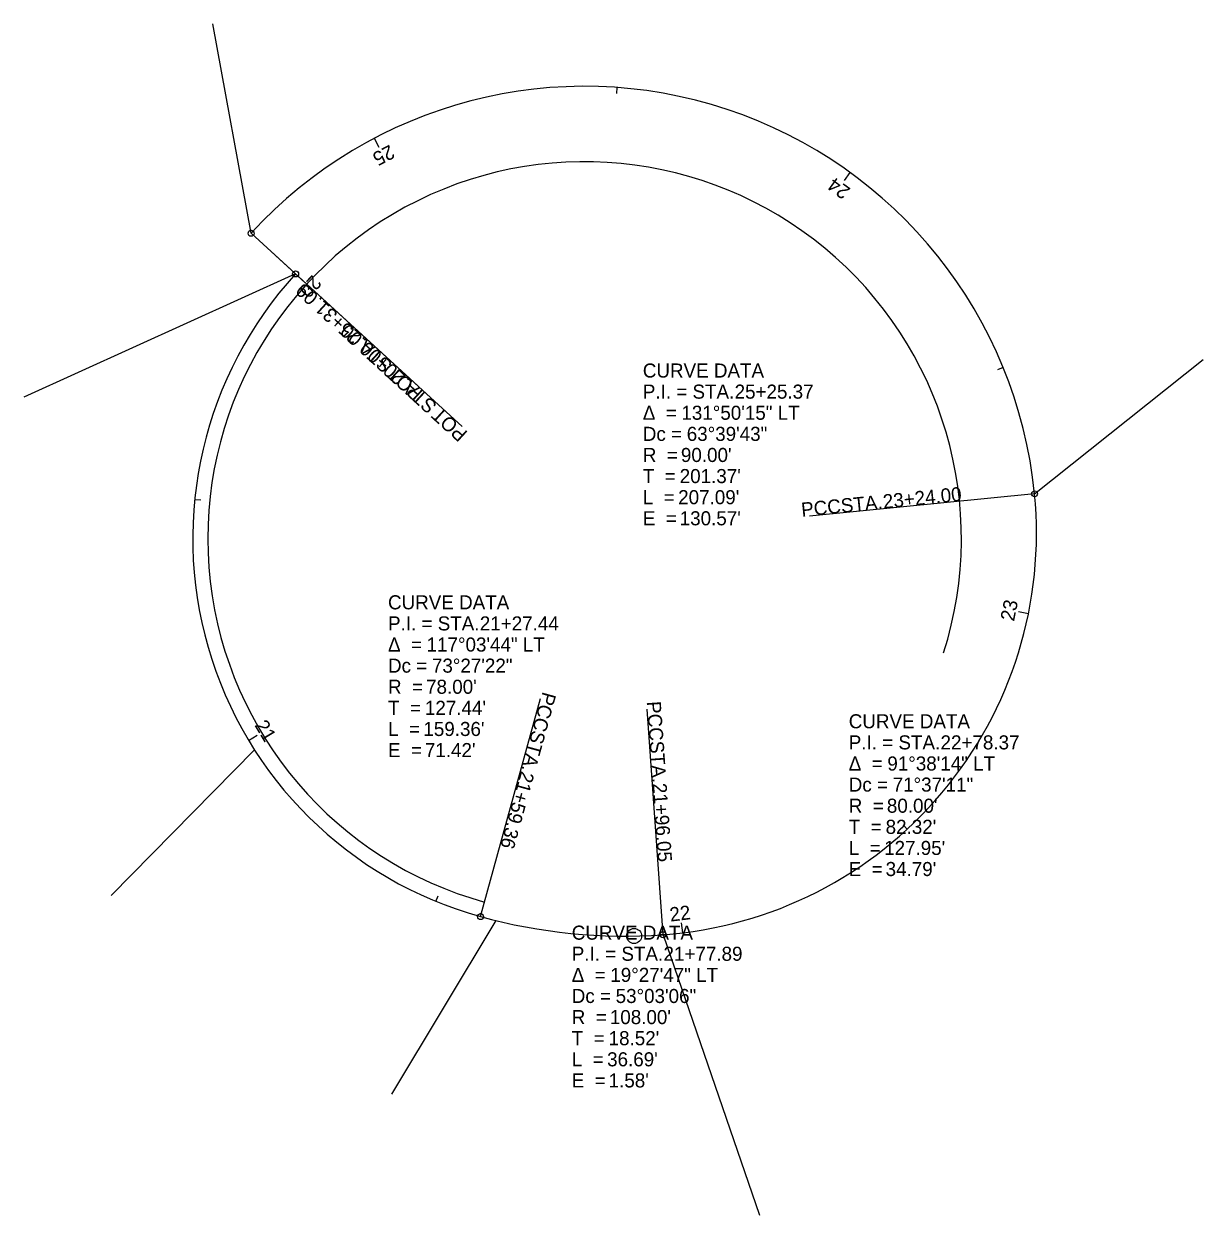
# Model space of a CAD drawing. Extents: x 152530 to 152765, y 330773 to 331010.
import ezdxf

# ---------------------------------------------------------------- set-up
doc = ezdxf.new("R2010")
doc.units = 0
for name, color, linetype in [('Default', 7, 'Continuous'), ('MT_P_Cells', 7, 'Continuous'), ('PM_P_Cells', 7, 'Continuous'), ('PV_P_Curb', 7, 'Continuous'), ('SC_Scratch10', 7, 'Continuous'), ('SC_Scratch11', 7, 'Continuous'), ('TR_Turning_Path3', 7, 'Continuous')]:
    doc.layers.add(name, color=color, linetype=linetype)

msp = doc.modelspace()

# ---------------------------------------------------------------- linework, layer by layer
at = {"layer": 'Default'}
for p, q in [((152575.26, 330968.62), (152567.66, 331010.29)), ((152584.11, 330960.52), (152530.01, 330936)), ((152731.2, 330916.77), (152764.77, 330943.52)), ((152575.94, 330865.81), (152547.39, 330836.83)), ((152623.99, 330831.85), (152603.22, 330797.33)), ((152657.25, 330829.04), (152676.47, 330773.24))]:
    msp.add_line(p, q, dxfattribs=at)
msp.add_arc((152641.64, 330907.85), 75, 342.3574, 254.5904, dxfattribs=at)
at = {"layer": 'MT_P_Cells'}
for p, q in [((152575.26, 330968.62), (152584.11, 330960.52)), ((152584.11, 330960.52), (152586.32, 330958.49))]:
    msp.add_line(p, q, dxfattribs=at)
at = {"layer": 'PM_P_Cells'}
for centre, radius, start, end in [((152641.64, 330907.85), 90, 5.6906, 137.5281), ((152641.64, 330907.85), 78, 137.5281, 254.5904), ((152651.59, 330908.84), 80, 274.0534, 5.6906), ((152649.61, 330936.77), 108, 254.5904, 274.0534)]:
    msp.add_arc(centre, radius, start, end, dxfattribs=at)
at = {"layer": 'PV_P_Curb'}
for p, q in [((152648.07, 330997.62), (152647.98, 330996.42)), ((152599.76, 330987.51), (152600.69, 330985.74)), ((152694.45, 330980.73), (152693.28, 330979.11)), ((152584.11, 330960.52), (152585.58, 330959.17)), ((152724.95, 330941.92), (152723.83, 330941.46)), ((152564.03, 330915.66), (152565.23, 330915.54)), ((152729.99, 330892.89), (152728.03, 330893.29)), ((152574.77, 330867.69), (152576.49, 330868.72)), ((152705.84, 330850.04), (152705.02, 330850.92)), ((152612.06, 330835.68), (152612.52, 330836.79)), ((152661.18, 330829.42), (152660.94, 330831.4))]:
    msp.add_line(p, q, dxfattribs=at)
at = {"layer": 'SC_Scratch10'}
for p, q in [((152575.26, 330968.62), (152608.45, 330938.23)), ((152584.11, 330960.52), (152617.3, 330930.13)), ((152731.2, 330916.77), (152686.42, 330912.31)), ((152620.92, 330832.65), (152632.87, 330876.04)), ((152657.25, 330829.04), (152654.07, 330873.93))]:
    msp.add_line(p, q, dxfattribs=at)
for centre in [(152575.26, 330968.62), (152584.11, 330960.52), (152731.2, 330916.77), (152620.92, 330832.65), (152657.25, 330829.04)]:
    msp.add_circle(centre, 0.6, dxfattribs=at)
at = {"layer": 'TR_Turning_Path3'}
msp.add_circle((152651.49, 330828.79), 1.5, dxfattribs=at)

# ---------------------------------------------------------------- texts
at = {"layer": 'PV_P_Curb'}
for s, rotation, p in [('25', 207.7356, (152602.86, 330986.31)), ('24', 144.0736, (152694.73, 330977.44)), ('20', 227.5281, (152587.46, 330960.47)), ('23', 78.5018, (152727.11, 330891.28)), ('21', 300.9842, (152575.87, 330870.72)), ('22', 6.8821, (152658.73, 330831.64))]:
    msp.add_text(s, height=2.8, rotation=rotation, dxfattribs=at).set_placement(p)
at = {"layer": 'SC_Scratch10'}
for s, rotation, p in [('25+31.09', 137.5281, (152597.36, 330948.33)), ('20+00.00', 137.5281, (152606.23, 330940.21)), (' STA. ', 137.5281, (152604.33, 330941.95)), ('POT', 137.5281, (152609.64, 330937.09)), (' STA. ', 137.5281, (152613.2, 330933.83)), ('POT', 137.5281, (152618.51, 330928.96)), ('23+24.00', 5.6906, (152701.16, 330913.82)), ('PCC', 5.6906, (152684.9, 330912.2)), (' STA. ', 5.6906, (152691.75, 330912.88)), ('PCC', 254.5904, (152633.32, 330877.51)), ('PCC', 274.0534, (152654, 330875.41)), (' STA. ', 254.5904, (152631.49, 330870.86)), (' STA. ', 274.0534, (152654.49, 330868.54)), ('21+59.36', 254.5904, (152628.98, 330861.75)), ('21+96.05', 274.0534, (152655.16, 330859.11))]:
    msp.add_text(s, height=2.8, rotation=rotation, dxfattribs=at).set_placement(p)
at = {"layer": 'SC_Scratch11'}
for s, p in [('CURVE DATA', (152653.23, 330939.9)), ('P.I. = STA. ', (152653.23, 330935.7)), ('25+25.37', (152671.5, 330935.7)), ('Δ  = ', (152653.23, 330931.5)), ('131°50\'15" LT', (152660.91, 330931.5)), ('Dc = ', (152653.23, 330927.3)), ('63°39\'43"', (152661.97, 330927.3)), ('R  = ', (152653.23, 330923.1)), ("90.00'", (152660.81, 330923.1)), ('T  = ', (152653.23, 330918.9)), ("201.37'", (152660.57, 330918.9)), ('L  = ', (152653.23, 330914.7)), ("207.09'", (152660.27, 330914.7)), ('E  = ', (152653.23, 330910.5)), ("130.57'", (152660.57, 330910.5)), ('CURVE DATA', (152602.51, 330893.78)), ('P.I. = STA. ', (152602.51, 330889.58)), ('21+27.44', (152620.78, 330889.58)), ('Δ  = ', (152602.51, 330885.38)), ('117°03\'44" LT', (152610.19, 330885.38)), ('Dc = ', (152602.51, 330881.18)), ('73°27\'22"', (152611.25, 330881.18)), ('R  = ', (152602.51, 330876.98)), ("78.00'", (152610.09, 330876.98)), ('T  = ', (152602.51, 330872.78)), ("127.44'", (152609.85, 330872.78)), ('CURVE DATA', (152694.22, 330870.11)), ('L  = ', (152602.51, 330868.58)), ("159.36'", (152609.55, 330868.58)), ('E  = ', (152602.51, 330864.38)), ("71.42'", (152609.85, 330864.38)), ('P.I. = STA. ', (152694.22, 330865.91)), ('22+78.37', (152712.49, 330865.91)), ('Δ  = ', (152694.22, 330861.71)), ('91°38\'14" LT', (152701.9, 330861.71)), ('Dc = ', (152694.22, 330857.51)), ('71°37\'11"', (152702.96, 330857.51)), ('R  = ', (152694.22, 330853.31)), ("80.00'", (152701.81, 330853.31)), ('T  = ', (152694.22, 330849.11)), ("82.32'", (152701.56, 330849.11)), ("127.95'", (152701.26, 330844.91)), ('L  = ', (152694.22, 330844.91)), ('E  = ', (152694.22, 330840.71)), ("34.79'", (152701.56, 330840.71)), ('CURVE DATA', (152639.08, 330828.05)), ('P.I. = STA. ', (152639.08, 330823.85)), ('21+77.89', (152657.35, 330823.85)), ('Δ  = ', (152639.08, 330819.65)), ('19°27\'47" LT', (152646.76, 330819.65)), ('Dc = ', (152639.08, 330815.45)), ('53°03\'06"', (152647.82, 330815.45)), ('R  = ', (152639.08, 330811.25)), ("108.00'", (152646.66, 330811.25)), ('T  = ', (152639.08, 330807.05)), ("18.52'", (152646.42, 330807.05)), ('L  = ', (152639.08, 330802.85)), ("36.69'", (152646.12, 330802.85)), ('E  = ', (152639.08, 330798.65)), ("1.58'", (152646.42, 330798.65))]:
    msp.add_text(s, height=2.8, dxfattribs=at).set_placement(p)

doc.saveas('drawing.dxf')
